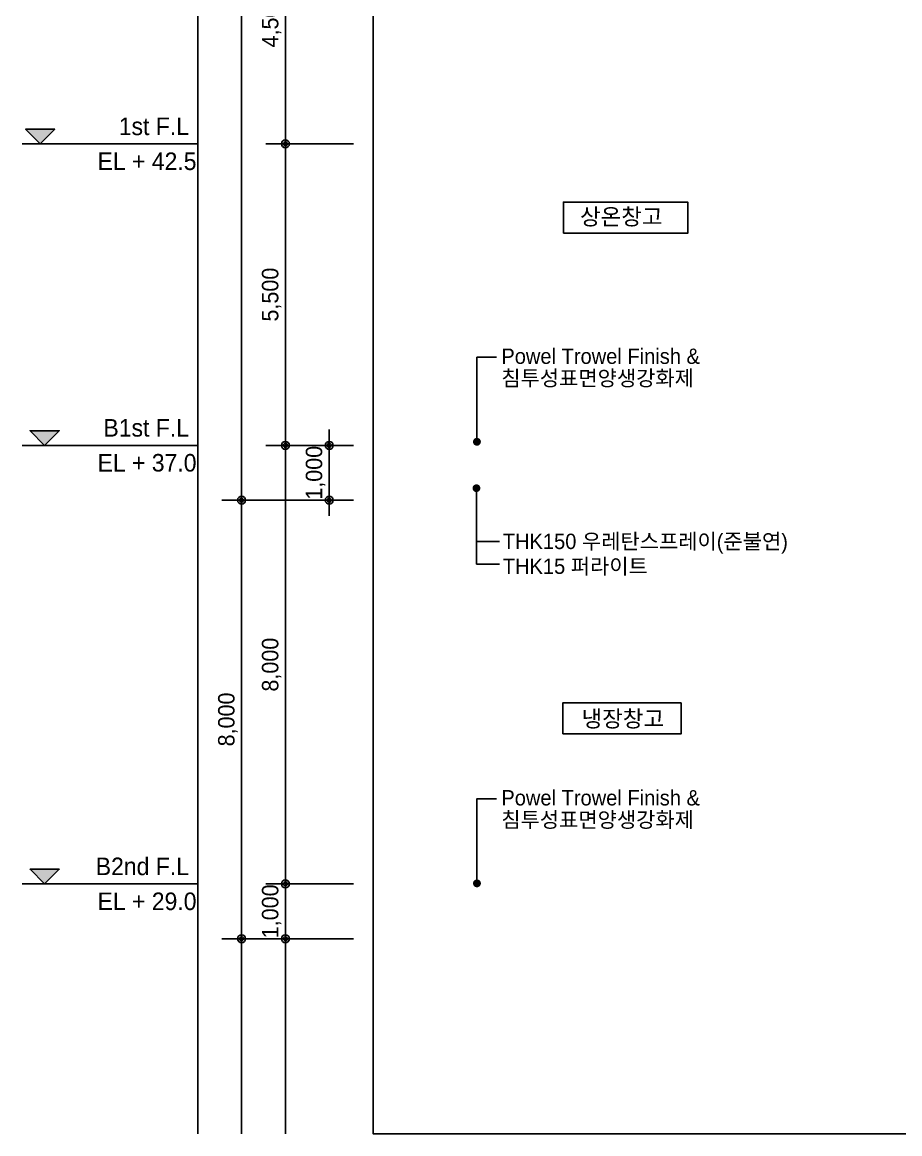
# Model space of a CAD drawing. Header units: millimetres. Extents: x 252711992 to 505989238, y 504776675 to 1009617600.
# Drawn here: x 252840731 to 252856744, y 504776996 to 504797273 of the extents above; entities that cross this region are included whole.
import ezdxf
from ezdxf.enums import TextEntityAlignment as Align

# ---------------------------------------------------------------- set-up
doc = ezdxf.new("R2010")
doc.units = ezdxf.units.MM
for name, color, linetype in [('$ZCDB_AUDIT_GENERATED_600D18', 7, 'Continuous'), ('4A.TEC ELE 4', 9, 'Continuous'), ('4A.TEC TEXT', 7, 'Continuous'), ('4A.TEC 심볼', 7, 'Continuous'), ('TEX', 3, 'Continuous'), ('TEXT', 7, 'Continuous'), ('㈜SE&C TEXT', 7, 'Continuous'), ('㈜SE&C 심볼', 7, 'Continuous')]:
    doc.layers.add(name, color=color, linetype=linetype)
doc.layers.add('DEFPOINT', color=135, linetype='Continuous', plot=False)
doc.styles.add('ARTINT-A1.$0$돋움', font='')
doc.styles.add('나눔고딕', font='')
doc.styles.add('돋움', font='')
doc.styles.get('ARTINT-A1.$0$돋움').set_extended_font_data('Dotum')
doc.styles.get('나눔고딕').set_extended_font_data('Dotum')
doc.styles.get('돋움').set_extended_font_data('Dotum')
doc.dimstyles.new('DIM_600(외부치수)', dxfattribs={"dimscale": 400, "dimtxt": 3.3, "dimasz": 1, "dimexe": 2, "dimexo": 2, "dimgap": 1, "dimtad": 1, "dimdec": 0, "dimdsep": 46, "dimlunit": 6, "dimtxsty": '나눔고딕', "dimblk1": 'DIMDOT', "dimblk2": 'DIMDOT', "dimsah": 1, "dimcen": 2.5, "dimdle": 1.5, "dimclrd": 8, "dimclre": 8, "dimclrt": 3, "dimadec": 0, "dimazin": 0, "dimtfac": 1, "dimtdec": 0, "dimtix": 1, "dimtmove": 2, "dimatfit": 3, "dimldrblk": 'DIMDOT', "dimfxl": 1, "dimtvp": 1, "dimtolj": 1, "dimtzin": 0, "dimarcsym": 0})

# ---------------------------------------------------------------- blocks, each defined once
blk = doc.blocks.new('A$C77fab269')
at = {"layer": '4A.TEC 심볼', "color": 1}
for p in [(53, 334), (368, 21)]:
    blk.add_line(p, (53, 21), dxfattribs=at)
at = {"layer": '4A.TEC 심볼', "color": 1, "const_width": 53.4}
blk.add_lwpolyline([(53, 1088, 1), (53, 1035, 1)], format="xyb", close=True, dxfattribs=at)
at = {"layer": '4A.TEC 심볼', "color": 1}
blk.add_lwpolyline([(53, 1062), (53, 334), (368, 334)], dxfattribs=at)
at = {"layer": '4A.TEC TEXT', "style": '돋움'}
for s, p in [('THK150 우레탄스프레이(준불연)', (413, 334)), ('THK15 퍼라이트', (413, -6))]:
    blk.add_text(s, height=210, dxfattribs=at).set_placement(p, align=Align.MIDDLE_LEFT)
blk = doc.blocks.new('DIMDOT')
at = {"color": 0}
blk.add_line((-2, 0), (2, 0), dxfattribs=at)
for radius in [0.5, 0.25]:
    blk.add_circle((0, 0), radius, dxfattribs=at)
blk = doc.blocks.new('*D156')
at = {"layer": '$ZCDB_AUDIT_GENERATED_600D18', "color": 8, "lineweight": -2, "transparency": 16777216}
for p, q in [((252846774, 504788554), (252844374, 504788554)), ((252844734, 504780698), (252844734, 504788410)), ((252846774, 504780554), (252844374, 504780554))]:
    blk.add_line(p, q, dxfattribs=at)
at = {"layer": 'Defpoints', "color": 0, "transparency": 16777216}
for p in [(252844734, 504788554), (252847134, 504788554, 8378), (252847134, 504780554, -5000)]:
    blk.add_point(p, dxfattribs=at)
at = {"layer": '$ZCDB_AUDIT_GENERATED_600D18', "color": 8, "lineweight": -2, "transparency": 16777216, "xscale": 144, "yscale": 144, "zscale": 144}
for p, rotation in [((252844734, 504788554), 90), ((252844734, 504780554), 270)]:
    blk.add_blockref('DIMDOT', p, dxfattribs=dict(at, rotation=rotation))
at = {"layer": '$ZCDB_AUDIT_GENERATED_600D18', "color": 3, "transparency": 16777216, "insert": (252844483, 504784554), "char_height": 300, "attachment_point": 5, "rotation": 90, "style": '나눔고딕'}
blk.add_mtext('\\A1;8,000', dxfattribs=at)
blk = doc.blocks.new('*D157')
at = {"layer": '$ZCDB_AUDIT_GENERATED_600D18', "color": 8, "lineweight": -2, "transparency": 16777216}
for p, q in [((252846774, 504819554), (252844374, 504819554)), ((252844734, 504819410), (252844734, 504788698)), ((252846774, 504788554), (252844374, 504788554))]:
    blk.add_line(p, q, dxfattribs=at)
at = {"layer": 'Defpoints', "color": 0, "transparency": 16777216}
for p in [(252847134, 504819554, -43462), (252844734, 504788554), (252847134, 504788554, 8378)]:
    blk.add_point(p, dxfattribs=at)
at = {"layer": '$ZCDB_AUDIT_GENERATED_600D18', "color": 8, "lineweight": -2, "transparency": 16777216, "xscale": 144, "yscale": 144, "zscale": 144}
for p, rotation in [((252844734, 504819554), 90), ((252844734, 504788554), 270)]:
    blk.add_blockref('DIMDOT', p, dxfattribs=dict(at, rotation=rotation))
at = {"layer": '$ZCDB_AUDIT_GENERATED_600D18', "color": 3, "transparency": 16777216, "insert": (252844483, 504804054), "char_height": 300, "attachment_point": 5, "rotation": 90, "style": '나눔고딕'}
blk.add_mtext('\\A1;31,000', dxfattribs=at)
blk = doc.blocks.new('*D158')
at = {"layer": '$ZCDB_AUDIT_GENERATED_600D18', "color": 8, "lineweight": -2, "transparency": 16777216}
for p, q in [((252845534, 504781698), (252845534, 504781842)), ((252846774, 504781554), (252845174, 504781554)), ((252845534, 504780554), (252845534, 504781554)), ((252846774, 504780554), (252845174, 504780554)), ((252845534, 504780410), (252845534, 504780266))]:
    blk.add_line(p, q, dxfattribs=at)
at = {"layer": 'Defpoints', "color": 0, "transparency": 16777216}
for p in [(252845534, 504781554), (252847134, 504781554, -903), (252847134, 504780554, -2575)]:
    blk.add_point(p, dxfattribs=at)
at = {"layer": '$ZCDB_AUDIT_GENERATED_600D18', "color": 8, "lineweight": -2, "transparency": 16777216, "xscale": 144, "yscale": 144, "zscale": 144}
for p, rotation in [((252845534, 504781554), 270), ((252845534, 504780554), 90)]:
    blk.add_blockref('DIMDOT', p, dxfattribs=dict(at, rotation=rotation))
at = {"layer": '$ZCDB_AUDIT_GENERATED_600D18', "color": 3, "transparency": 16777216, "insert": (252845283, 504781054), "char_height": 300, "attachment_point": 5, "rotation": 90, "style": '나눔고딕'}
blk.add_mtext('\\A1;1,000', dxfattribs=at)
blk = doc.blocks.new('*D159')
at = {"layer": '$ZCDB_AUDIT_GENERATED_600D18', "color": 8, "lineweight": -2, "transparency": 16777216}
for p, q in [((252846774, 504789554), (252845174, 504789554)), ((252845534, 504789410), (252845534, 504781698)), ((252846774, 504781554), (252845174, 504781554))]:
    blk.add_line(p, q, dxfattribs=at)
at = {"layer": 'Defpoints', "color": 0, "transparency": 16777216}
for p in [(252847134, 504789554, -14281), (252845534, 504781554), (252847134, 504781554, -903)]:
    blk.add_point(p, dxfattribs=at)
at = {"layer": '$ZCDB_AUDIT_GENERATED_600D18', "color": 8, "lineweight": -2, "transparency": 16777216, "xscale": 144, "yscale": 144, "zscale": 144}
for p, rotation in [((252845534, 504789554), 90), ((252845534, 504781554), 270)]:
    blk.add_blockref('DIMDOT', p, dxfattribs=dict(at, rotation=rotation))
at = {"layer": '$ZCDB_AUDIT_GENERATED_600D18', "color": 3, "transparency": 16777216, "insert": (252845283, 504785554), "char_height": 300, "attachment_point": 5, "rotation": 90, "style": '나눔고딕'}
blk.add_mtext('\\A1;8,000', dxfattribs=at)
blk = doc.blocks.new('*D160')
at = {"layer": '$ZCDB_AUDIT_GENERATED_600D18', "color": 8, "lineweight": -2, "transparency": 16777216}
for p, q in [((252846774, 504795054), (252845174, 504795054)), ((252845534, 504789698), (252845534, 504794910)), ((252846774, 504789554), (252845174, 504789554))]:
    blk.add_line(p, q, dxfattribs=at)
at = {"layer": 'Defpoints', "color": 0, "transparency": 16777216}
for p in [(252845534, 504795054), (252847134, 504795054, -5084), (252847134, 504789554, -14281)]:
    blk.add_point(p, dxfattribs=at)
at = {"layer": '$ZCDB_AUDIT_GENERATED_600D18', "color": 8, "lineweight": -2, "transparency": 16777216, "xscale": 144, "yscale": 144, "zscale": 144}
for p, rotation in [((252845534, 504795054), 90), ((252845534, 504789554), 270)]:
    blk.add_blockref('DIMDOT', p, dxfattribs=dict(at, rotation=rotation))
at = {"layer": '$ZCDB_AUDIT_GENERATED_600D18', "color": 3, "transparency": 16777216, "insert": (252845283, 504792304), "char_height": 300, "attachment_point": 5, "rotation": 90, "style": '나눔고딕'}
blk.add_mtext('\\A1;5,500', dxfattribs=at)
blk = doc.blocks.new('*D161')
at = {"layer": '$ZCDB_AUDIT_GENERATED_600D18', "color": 8, "lineweight": -2, "transparency": 16777216}
for p, q in [((252846774, 504799554), (252845174, 504799554)), ((252845534, 504799410), (252845534, 504795198)), ((252846774, 504795054), (252845174, 504795054))]:
    blk.add_line(p, q, dxfattribs=at)
at = {"layer": 'Defpoints', "color": 0, "transparency": 16777216}
for p in [(252847134, 504799554, -12609), (252845534, 504795054), (252847134, 504795054, -5084)]:
    blk.add_point(p, dxfattribs=at)
at = {"layer": '$ZCDB_AUDIT_GENERATED_600D18', "color": 8, "lineweight": -2, "transparency": 16777216, "xscale": 144, "yscale": 144, "zscale": 144}
for p, rotation in [((252845534, 504799554), 90), ((252845534, 504795054), 270)]:
    blk.add_blockref('DIMDOT', p, dxfattribs=dict(at, rotation=rotation))
at = {"layer": '$ZCDB_AUDIT_GENERATED_600D18', "color": 3, "transparency": 16777216, "insert": (252845283, 504797304), "char_height": 300, "attachment_point": 5, "rotation": 90, "style": '나눔고딕'}
blk.add_mtext('\\A1;4,500', dxfattribs=at)
blk = doc.blocks.new('*D164')
at = {"layer": '$ZCDB_AUDIT_GENERATED_600D18', "color": 8, "lineweight": -2, "transparency": 16777216}
for p, q in [((252846334, 504789698), (252846334, 504789842)), ((252846774, 504789554), (252845974, 504789554)), ((252846334, 504789554), (252846334, 504788554)), ((252846774, 504788554), (252845974, 504788554)), ((252846334, 504788410), (252846334, 504788266))]:
    blk.add_line(p, q, dxfattribs=at)
at = {"layer": 'Defpoints', "color": 0, "transparency": 16777216}
for p in [(252847134, 504789554, -12771), (252846334, 504788554), (252847134, 504788554, -11099)]:
    blk.add_point(p, dxfattribs=at)
at = {"layer": '$ZCDB_AUDIT_GENERATED_600D18', "color": 8, "lineweight": -2, "transparency": 16777216, "xscale": 144, "yscale": 144, "zscale": 144}
for p, rotation in [((252846334, 504789554), 270), ((252846334, 504788554), 90)]:
    blk.add_blockref('DIMDOT', p, dxfattribs=dict(at, rotation=rotation))
at = {"layer": '$ZCDB_AUDIT_GENERATED_600D18', "color": 3, "transparency": 16777216, "insert": (252846083, 504789054), "char_height": 300, "attachment_point": 5, "rotation": 90, "style": '나눔고딕'}
blk.add_mtext('\\A1;1,000', dxfattribs=at)
blk = doc.blocks.new('A$C80bd29a0')
at = {"layer": 'TEX', "color": 1}
blk.add_lwpolyline([(54, 54), (54, 1211), (321, 1211)], dxfattribs=at)
at = {"layer": '㈜SE&C TEXT', "color": 1, "const_width": 53.8}
blk.add_lwpolyline([(27, 54, -1), (81, 54, -1)], format="xyb", close=True, dxfattribs=at)
at = {"layer": '4A.TEC TEXT', "style": '돋움'}
for s, p in [('Powel Trowel Finish &', (388, 1225, 0)), ('침투성표면양생강화제', (388, 925, 0))]:
    blk.add_text(s, height=210, dxfattribs=at).set_placement(p, align=Align.MIDDLE_LEFT)
blk = doc.blocks.new('A$Cf885b5ed')
at = {"layer": '4A.TEC ELE 4', "xscale": 1.333333333333333, "yscale": 1.333333333333333, "zscale": 1.333333333333333}
blk.add_blockref('A$C80bd29a0', (0, 0, 0), dxfattribs=at)

msp = doc.modelspace()

# ---------------------------------------------------------------- hatches: boundary and pattern name
at = {"layer": '㈜SE&C 심볼'}
for points in [[(252840792.11, 504795320.82), (252841058.97, 504795053.96), (252841325.83, 504795320.82)], [(252840873.55, 504789820.82), (252841140.41, 504789553.96), (252841407.27, 504789820.82)], [(252840873.55, 504781820.82), (252841140.41, 504781553.96), (252841407.27, 504781820.82)]]:
    msp.add_hatch(color=256, dxfattribs=at).paths.add_polyline_path(points)

# ---------------------------------------------------------------- linework, layer by layer
at = {"layer": 'DEFPOINT'}
for points in [[(252843933.68, 504776996.25), (252843933.68, 504828017.81), (252872587.24, 504828017.81), (252872587.24, 504776996.25)], [(252844733.68, 504776996.25), (252844733.68, 504827217.81), (252871787.24, 504827217.81), (252871787.24, 504776996.25)], [(252845533.68, 504776996.25), (252845533.68, 504826417.81), (252870987.24, 504826417.81), (252870987.24, 504776996.25)]]:
    msp.add_lwpolyline(points, dxfattribs=at)
msp.add_lwpolyline([(252847133.68, 504824817.81), (252869387.24, 504824817.81), (252869387.24, 504776996.25), (252847133.68, 504776996.25)], close=True, dxfattribs=at)
at = {"layer": 'TEXT'}
for points in [[(252850605.36, 504793424.31), (252852874.07, 504793424.31), (252852874.07, 504793990.98), (252850605.36, 504793990.98)], [(252850593.2, 504784289.07), (252852752.88, 504784289.07), (252852752.88, 504784855.74), (252850593.2, 504784855.74)]]:
    msp.add_lwpolyline(points, close=True, dxfattribs=at)
at = {"layer": '㈜SE&C 심볼'}
for p, q in [((252840731.39, 504795053.96, -9096.99), (252843933.68, 504795053.96, -9096.99)), ((252840731.39, 504789553.96, -9096.99), (252843933.68, 504789553.96, -9096.99)), ((252840731.39, 504781553.96, -9096.99), (252843933.68, 504781553.96, -9096.99))]:
    msp.add_line(p, q, dxfattribs=at)
for points, elevation in [([(252841058.97, 504795053.96), (252841325.83, 504795320.82), (252840792.11, 504795320.82), (252841058.97, 504795053.96)], -23779.46), ([(252841140.41, 504789553.96), (252841407.27, 504789820.82), (252840873.55, 504789820.82), (252841140.41, 504789553.96)], -9096.99), ([(252841140.41, 504781553.96), (252841407.27, 504781820.82), (252840873.55, 504781820.82), (252841140.41, 504781553.96)], -9096.99)]:
    msp.add_lwpolyline(points, dxfattribs=dict(at, elevation=elevation))

# ---------------------------------------------------------------- block references
at = {"layer": '4A.TEC ELE 4'}
for p in [(252848956.74, 504789547.24), (252848956.74, 504781491.96)]:
    msp.add_blockref('A$Cf885b5ed', p, dxfattribs=at)
at = {"layer": '4A.TEC ELE 4', "xscale": 1.333333333333333, "yscale": 1.333333333333333, "zscale": 1.333333333333333}
msp.add_blockref('A$C77fab269', (252848949.12, 504787357.5), dxfattribs=at)

# ---------------------------------------------------------------- texts
at = {"layer": 'TEXT', "style": '돋움'}
msp.add_text('상온창고', height=300, dxfattribs=at).set_placement((252850909.83, 504793725.97), align=Align.MIDDLE_LEFT)
msp.add_text('냉장창고', height=300, dxfattribs=at).set_placement((252851690.57, 504784566.92), align=Align.MIDDLE_CENTER)
at = {"layer": '㈜SE&C 심볼', "style": 'ARTINT-A1.$0$돋움'}
for s, p in [('1st F.L', (252843773.56, 504795214.07, -9096.99)), ('EL + 42.5', (252843911.25, 504794576.9, -9096.99)), ('B1st F.L', (252843773.56, 504789714.07, -9096.99)), ('EL + 37.0', (252843911.25, 504789076.9, -9096.99)), ('B2nd F.L', (252843773.56, 504781714.07, -9096.99)), ('EL + 29.0', (252843911.25, 504781076.9, -9096.99))]:
    msp.add_text(s, height=320.229, dxfattribs=at).set_placement(p, align=Align.RIGHT)

# ---------------------------------------------------------------- dimensions: what is measured, and where the dimension line sits
at = {"layer": '$ZCDB_AUDIT_GENERATED_600D18'}
for base, p1, p2, angle, picture, middle in [((252844733.68, 504788553.96, 903.01), (252847133.68, 504819553.96, -42558.53), (252847133.68, 504788553.96, 9280.94), 270, '*D157', (252844482.57, 504804053.96, 903.01)), ((252845533.68, 504795053.96, 903.01), (252847133.68, 504799553.96, -11705.69), (252847133.68, 504795053.96, -4180.6), 270, '*D161', (252845282.57, 504797303.96, 903.01)), ((252845533.68, 504795053.96, 903.01), (252847133.68, 504789553.96, -13377.93), (252847133.68, 504795053.96, -4180.6), 90, '*D160', (252845282.57, 504792303.96, 903.01)), ((252845533.68, 504781553.96, 903.01), (252847133.68, 504789553.96, -13377.93), (252847133.68, 504781553.96), 270, '*D159', (252845282.57, 504785553.96, 903.01)), ((252846333.68, 504788553.96, 903.01), (252847133.68, 504789553.96, -11868.06), (252847133.68, 504788553.96, -10195.82), 270, '*D164', (252846082.57, 504789053.96, 903.01)), ((252844733.68, 504788553.96, 903.01), (252847133.68, 504780553.96, -4096.99), (252847133.68, 504788553.96, 9280.94), 90, '*D156', (252844482.57, 504784553.96, 903.01)), ((252845533.68, 504781553.96, 903.01), (252847133.68, 504780553.96, -1672.24), (252847133.68, 504781553.96), 90, '*D158', (252845282.57, 504781053.96, 903.01))]:
    dim = msp.add_linear_dim(base=base, p1=p1, p2=p2, angle=angle, dimstyle='DIM_600(외부치수)', override={"dimscale": 600, "dimtxt": 0.5, "dimasz": 0.24, "dimexe": 0.6, "dimexo": 0.6, "dimgap": 0.12, "dimdec": 1, "dimdle": 0.5}, dxfattribs=at)
    dim.commit()
    dim.dimension.update_dxf_attribs({"geometry": picture, "text_midpoint": middle})

doc.saveas('drawing.dxf')
